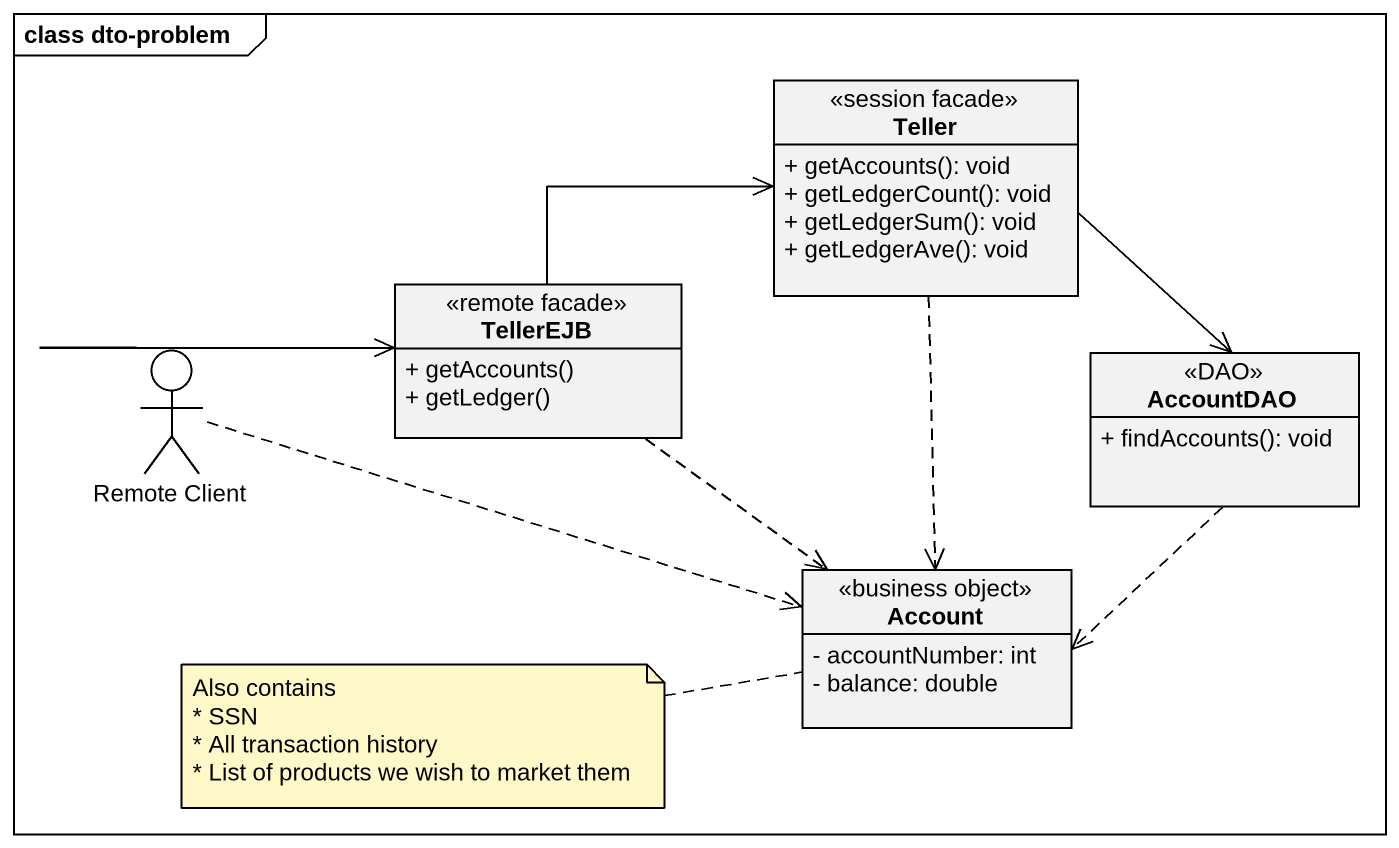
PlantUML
@startuml
mainframe class dto-problem
allowmixing
hide circle
hide empty members
skinparam classAttributeIconSize 0
class Teller <<session facade>> {
  + getAccounts(): void
  + getLedgerCount(): void
  + getLedgerSum(): void
  + getLedgerAve(): void
}
actor "Remote Client" as Remote_Client
class TellerEJB <<remote facade>> {
  + getAccounts()
  + getLedger()
}
class AccountDAO <<DAO>> {
  + findAccounts(): void
}
class Account <<business object>> {
  - accountNumber: int
  - balance: double
}
Teller --> AccountDAO
Teller ..> Account
Remote_Client -right-> TellerEJB
Remote_Client .right.> Account
TellerEJB -right-> Teller
TellerEJB ..> Account
AccountDAO ..> Account
note left of Account
  Also contains
  * SSN
  * All transaction history
  * List of products we wish to market them
end note
@enduml
